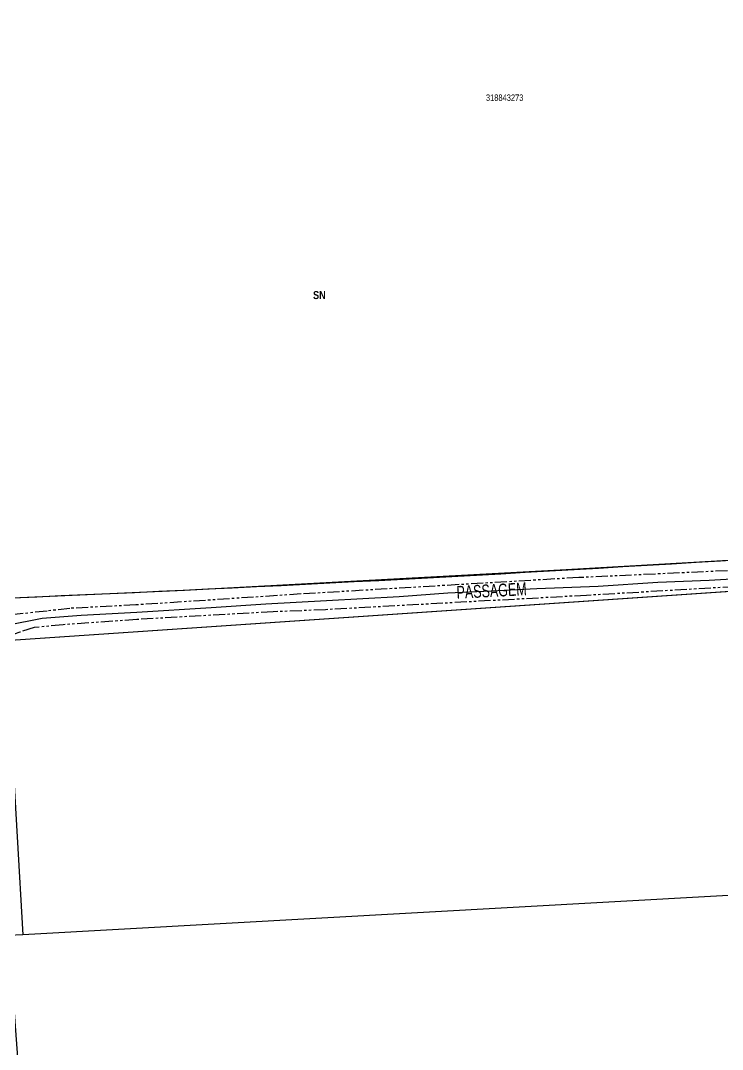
# Model space of a CAD drawing. Extents: x 204834 to 208707, y 4853033 to 4855981.
# Drawn here: x 206620.5 to 206840, y 4854183.8 to 4854505.3 of the extents above; entities that cross this region are included whole.
import ezdxf
from ezdxf.enums import TextEntityAlignment as Align

# ---------------------------------------------------------------- set-up
doc = ezdxf.new("R2010")
doc.units = 0
doc.header["$LTSCALE"] = 1.5
doc.header["$MEASUREMENT"] = 0
doc.linetypes.add('PHANTOMX2', pattern=[5, 2.5, -0.5, 0.5, -0.5, 0.5, -0.5])
for name, color, linetype in [('CD-MALHA-LOTES', 40, 'CONTINUOUS'), ('CD_TXT_QUADRA', 7, 'CONTINUOUS'), ('RU-QUADRAS', 6, 'CONTINUOUS'), ('SV-EIXO-RUA-N-PAV', 6, 'CONTINUOUS'), ('SV-RUA-NAO-PAV-S-GUIA-C-GUIA', 7, 'PHANTOMX2'), ('SV-TXT-RUA-N-PAV-S-GUIA-C-GUIA', 7, 'CONTINUOUS'), ('Th_NmrPort', 7, 'CONTINUOUS')]:
    doc.layers.add(name, color=color, linetype=linetype)
doc.styles.add('ARIAL', font='ARIAL.TTF')
doc.styles.get("Standard").update_dxf_attribs({"font": 'swisscbo.ttf'})

msp = doc.modelspace()

# ---------------------------------------------------------------- linework, layer by layer
at = {"layer": 'CD-MALHA-LOTES', "linetype": 'Continuous'}
for p, q in [((206854.79, 4854337.36), (206791.1, 4854333.62)), ((206791.1, 4854333.62), (206671.8, 4854327.22)), ((206671.8, 4854327.22), (206610.31, 4854324.49))]:
    msp.add_line(p, q, dxfattribs=at)
at = {"layer": 'CD-MALHA-LOTES'}
for points in [[(206864.11, 4854328.33), (206615.9, 4854311.48), (206621.23, 4854219.62)], [(206868.08, 4854233.34), (206621.23, 4854219.62)], [(206621.23, 4854219.62), (206616.8, 4854219.37), (206624.11, 4854119.03)]]:
    msp.add_lwpolyline(points, dxfattribs=at)
at = {"layer": 'RU-QUADRAS', "linetype": 'Continuous'}
msp.add_lwpolyline([(206599.7, 4854564.53), (206949.7, 4854575.52), (207082.25, 4854577.02), (207083.54, 4854564.81), (207141.49, 4854563.53, 0.005177), (207149.65, 4854353.15), (207106.28, 4854350.26), (207087.12, 4854531.04, -0.039561), (207037.78, 4854526.74, 0.021771), (206970.72, 4854524.22), (206964.8, 4854524.2), (206964.74, 4854524.81), (206844.57, 4854521.46, -0.004778), (206854.66, 4854337.36, -0.005514), (206610.31, 4854324.49, 0.003795)], format="xyb", close=True, dxfattribs=at)
msp.add_lwpolyline([(207156.17, 4854108.81, -0.004313), (207150.83, 4854342.99), (206955.64, 4854334.54), (206615.9, 4854311.48), (206621.23, 4854219.62), (206616.8, 4854219.37)], format="xyb", dxfattribs=at)
at = {"layer": 'SV-EIXO-RUA-N-PAV'}
msp.add_lwpolyline([(206616.22, 4854316.38), (206627.27, 4854318.58), (206639.51, 4854319.47), (206656.9, 4854320.45), (206680.14, 4854321.88), (206697.24, 4854323.02), (206716.16, 4854324.03), (206738.87, 4854325.28), (206754.12, 4854326.46), (206767.69, 4854327.07), (206782, 4854327.78), (206801.15, 4854328.51), (206819.86, 4854329.81), (206835.91, 4854330.46), (206850.08, 4854331.23), (206864.24, 4854332.27), (206882.42, 4854333.42), (206890.42, 4854334.07), (206916.97, 4854335.78), (206921.89, 4854336.23), (206936.06, 4854337.21), (206939.19, 4854337.38), (206955.64, 4854339.13)], dxfattribs=at)
at = {"layer": 'SV-RUA-NAO-PAV-S-GUIA-C-GUIA'}
for points in [[(206885.66, 4854408.46), (206884.91, 4854417.96), (206882.44, 4854434.93), (206880.9, 4854450.37), (206878.31, 4854468.33), (206876.19, 4854485.93), (206874.17, 4854509.09), (206872.54, 4854521.46), (206868.76, 4854521.3), (206868.82, 4854518.07), (206869.9, 4854505.4), (206872.43, 4854482.29), (206875.15, 4854459.53), (206878.87, 4854435.22), (206882.17, 4854409.15), (206882.23, 4854408.45), (206885.33, 4854372.5), (206887.85, 4854340.13), (206887.77, 4854337.88), (206886.06, 4854336.3), (206856.57, 4854334.04), (206795.09, 4854331.22)], [(206795.09, 4854331.22), (206708.32, 4854326.09), (206656.61, 4854322.67), (206635.98, 4854321.6), (206628.8, 4854320.77), (206613.14, 4854319.08)], [(206914.8, 4854274.69), (206920.05, 4854276.67), (206922.33, 4854280.96), (206924.62, 4854286), (206924.83, 4854291.61), (206923.26, 4854308.32), (206920.92, 4854329.23), (206919.85, 4854331.46), (206917.97, 4854333.06), (206910.83, 4854332.62), (206843.84, 4854328.36), (206797.48, 4854325.65)], [(206797.48, 4854325.65), (206715.93, 4854321.18), (206699.47, 4854320.52), (206656.88, 4854318.13), (206633.86, 4854316.47), (206624.73, 4854315.62), (206620.34, 4854314.17), (206615.22, 4854312.37), (206610.96, 4854310.9), (206608.44, 4854310.09)]]:
    msp.add_lwpolyline(points, dxfattribs=at)

# ---------------------------------------------------------------- texts
at = {"layer": 'CD_TXT_QUADRA', "linetype": 'Continuous', "style": 'ARIAL', "width": 0.7}
msp.add_text('318843273', height=2, dxfattribs=at).set_placement((206771.91, 4854481.18), align=Align.MIDDLE)
at = {"layer": 'SV-TXT-RUA-N-PAV-S-GUIA-C-GUIA', "style": 'ARIAL', "width": 0.7}
msp.add_text('PASSAGEM', height=4, rotation=3, dxfattribs=at).set_placement((206756.96, 4854324.58))
at = {"layer": 'Th_NmrPort', "color": 1}
msp.add_text('SN', height=2.5, dxfattribs=at).set_placement((206711.98, 4854419.5), align=Align.MIDDLE_LEFT)

doc.saveas('drawing.dxf')
